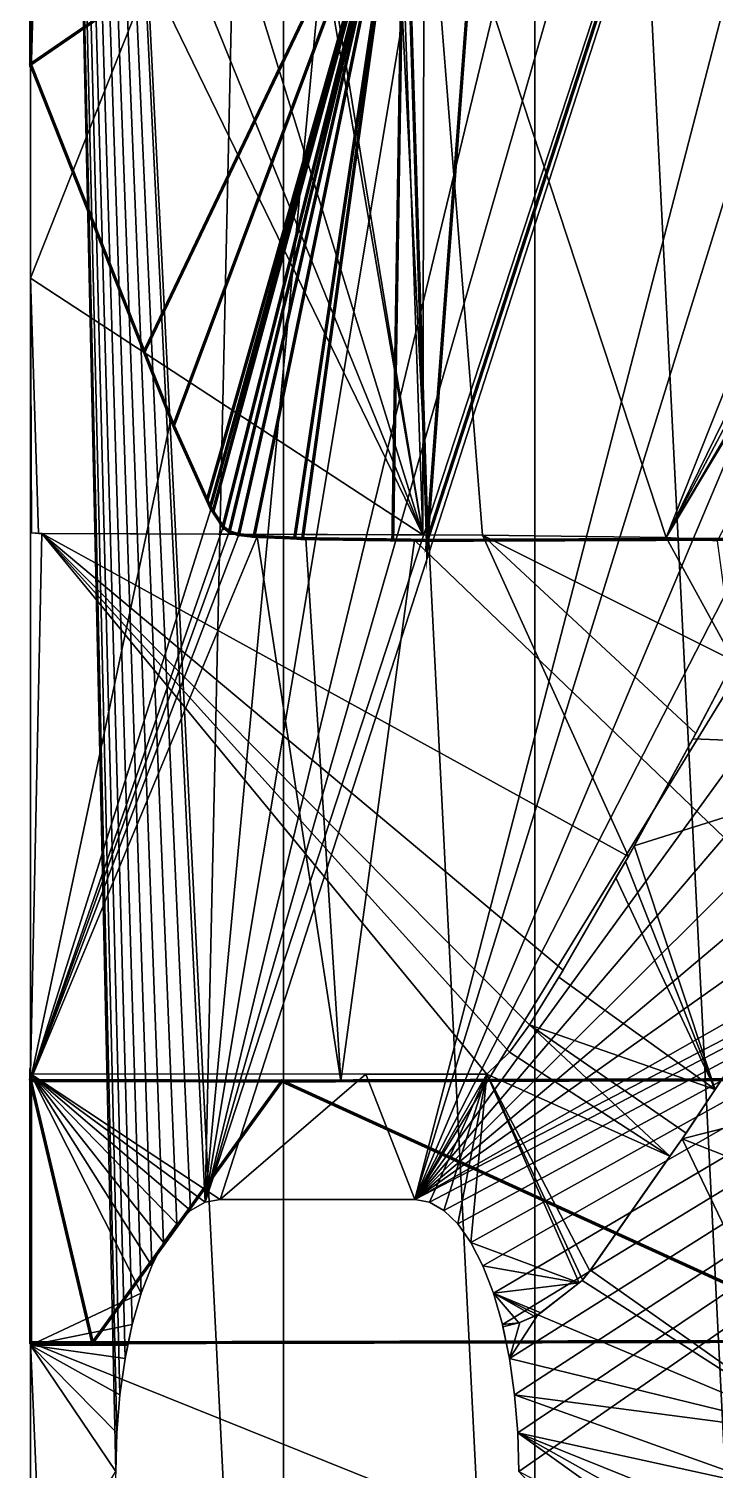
# Model space of a CAD drawing. Extents: x 4.6 to 28.8, y 0.1 to 46.7.
# Drawn here: x 4.85 to 10.77, y 12.26 to 24.68 of the extents above; entities that cross this region are included whole.
import ezdxf

# ---------------------------------------------------------------- set-up
doc = ezdxf.new("R2010")
doc.units = 0
doc.layers.get('0').update_dxf_attribs({"linetype": 'CONTINUOUS'})

msp = doc.modelspace()

# ---------------------------------------------------------------- linework, layer by layer
at = {"color": 252, "const_width": 0.0283}
for points in [[(7.143, 20.29), (6.793, 20.305), (8.088, 26.584), (7.143, 20.29)], [(8.285, 20.27), (7.988, 20.274), (8.088, 26.584), (8.285, 20.27)], [(5.847, 21.895), (8.088, 26.584), (6.1, 21.259), (5.847, 21.895)], [(6.1, 21.259), (8.088, 26.584), (6.389, 20.617), (6.1, 21.259)], [(7.988, 20.274), (7.211, 20.285), (8.088, 26.584), (7.988, 20.274)], [(4.929, 26.573), (8.088, 26.584), (4.868, 24.373), (4.929, 26.573)], [(4.868, 24.373), (8.088, 26.584), (5.847, 21.895), (4.868, 24.373)], [(4.868, 26.569), (4.929, 26.573), (4.868, 24.373), (4.868, 26.569)], [(6.389, 20.617), (8.088, 26.584), (6.416, 20.557), (6.389, 20.617)], [(6.416, 20.557), (8.088, 26.584), (6.44, 20.519), (6.416, 20.557)], [(6.44, 20.519), (8.088, 26.584), (6.526, 20.387), (6.44, 20.519)], [(6.526, 20.387), (8.088, 26.584), (6.58, 20.344), (6.526, 20.387)], [(6.661, 20.32), (6.58, 20.344), (8.088, 26.584), (6.661, 20.32)], [(6.793, 20.305), (6.661, 20.32), (8.088, 26.584), (6.793, 20.305)], [(7.211, 20.285), (7.143, 20.29), (8.088, 26.584), (7.211, 20.285)], [(8.088, 26.584), (8.76, 26.587), (8.285, 20.27), (8.088, 26.584)], [(8.76, 26.587), (10.343, 26.608), (8.285, 20.27), (8.76, 26.587)], [(12.667, 20.286), (8.285, 20.27), (10.343, 26.608), (12.667, 20.286)], [(4.868, 15.614), (7.034, 15.61), (5.402, 13.354), (4.868, 15.614)], [(4.868, 15.614), (5.402, 13.354), (4.868, 13.356), (4.868, 15.614)], [(5.402, 13.354), (7.034, 15.61), (11.952, 13.367), (5.402, 13.354)], [(7.034, 15.61), (11.587, 15.623), (11.952, 13.367), (7.034, 15.61)]]:
    msp.add_lwpolyline(points, dxfattribs=at)
at = {"color": 252}
for points in [[(4.868, 45.235, 83.671), (4.868, 1.707, 83.671), (4.868, 22.53, 85.045), (4.868, 45.235, 83.671)], [(4.868, 45.235, 83.671), (4.868, 22.53, 85.045), (4.868, 31.289, 85.045), (4.868, 45.235, 83.671)], [(4.868, 26.569, 0.784), (4.868, 24.373, 0.784), (4.868, 45.235, 1.943), (4.868, 26.569, 0.784)], [(4.868, 1.707, 1.943), (4.868, 45.235, 1.943), (4.868, 24.373, 0.784), (4.868, 1.707, 1.943)], [(4.868, 1.707, 1.943), (7.047, 1.811, 1.943), (4.868, 45.235, 1.943), (4.868, 1.707, 1.943)], [(4.868, 45.235, 1.943), (7.047, 1.811, 1.943), (7.047, 45.131, 1.943), (4.868, 45.235, 1.943)], [(5.912, 14.018, 83.671), (4.868, 45.235, 83.671), (6.014, 14.218, 83.671), (5.912, 14.018, 83.671)], [(6.127, 14.379, 83.671), (6.014, 14.218, 83.671), (4.868, 45.235, 83.671), (6.127, 14.379, 83.671)], [(6.247, 14.495, 83.671), (4.868, 45.235, 83.671), (6.372, 14.567, 83.671), (6.247, 14.495, 83.671)], [(4.868, 45.235, 83.671), (5.912, 14.018, 83.671), (5.821, 13.781, 83.671), (4.868, 45.235, 83.671)], [(5.683, 13.218, 83.671), (4.868, 45.235, 83.671), (5.744, 13.512, 83.671), (5.683, 13.218, 83.671)], [(5.821, 13.781, 83.671), (5.744, 13.512, 83.671), (4.868, 45.235, 83.671), (5.821, 13.781, 83.671)], [(4.868, 45.235, 83.671), (5.683, 13.218, 83.671), (5.638, 12.905, 83.671), (4.868, 45.235, 83.671)], [(4.868, 45.235, 83.671), (5.638, 12.905, 83.671), (5.611, 12.578, 83.671), (4.868, 45.235, 83.671)], [(4.868, 45.235, 83.671), (5.611, 12.578, 83.671), (5.602, 12.244, 83.671), (4.868, 45.235, 83.671)], [(4.868, 45.235, 83.671), (5.602, 12.244, 83.671), (4.868, 1.707, 83.671), (4.868, 45.235, 83.671)], [(4.868, 45.235, 83.671), (7.047, 45.131, 83.671), (6.372, 14.567, 83.671), (4.868, 45.235, 83.671)], [(6.247, 14.495, 83.671), (6.127, 14.379, 83.671), (4.868, 45.235, 83.671), (6.247, 14.495, 83.671)], [(7.047, 45.131, 83.671), (9.211, 44.817, 83.671), (6.372, 14.567, 83.671), (7.047, 45.131, 83.671)], [(9.211, 2.125, 1.943), (7.047, 45.131, 1.943), (7.047, 1.811, 1.943), (9.211, 2.125, 1.943)], [(7.047, 45.131, 1.943), (9.211, 2.125, 1.943), (9.211, 44.817, 1.943), (7.047, 45.131, 1.943)], [(9.211, 44.817, 83.671), (11.333, 44.298, 83.671), (6.372, 14.567, 83.671), (9.211, 44.817, 83.671)], [(9.211, 44.817, 1.943), (11.333, 2.644, 1.943), (11.333, 44.298, 1.943), (9.211, 44.817, 1.943)], [(11.333, 2.644, 1.943), (9.211, 44.817, 1.943), (9.211, 2.125, 1.943), (11.333, 2.644, 1.943)], [(11.333, 44.298, 83.671), (13.393, 43.579, 83.671), (6.372, 14.567, 83.671), (11.333, 44.298, 83.671)], [(14.258, 41.952, 83.671), (6.372, 14.567, 83.671), (13.393, 43.579, 83.671), (14.258, 41.952, 83.671)], [(14.978, 40.861, 83.671), (6.372, 14.567, 83.671), (14.258, 41.952, 83.671), (14.978, 40.861, 83.671)], [(6.372, 14.567, 83.671), (14.978, 40.861, 83.671), (6.5, 14.59, 83.671), (6.372, 14.567, 83.671)], [(6.5, 14.59, 83.671), (14.978, 40.861, 83.671), (8.177, 14.59, 83.671), (6.5, 14.59, 83.671)], [(16.283, 40.782, 83.671), (8.177, 14.59, 83.671), (14.978, 40.861, 83.671), (16.283, 40.782, 83.671)], [(19.004, 40.295, 83.671), (8.177, 14.59, 83.671), (16.283, 40.782, 83.671), (19.004, 40.295, 83.671)], [(20.624, 38.861, 83.671), (8.177, 14.59, 83.671), (19.004, 40.295, 83.671), (20.624, 38.861, 83.671)], [(22.093, 37.278, 83.671), (8.177, 14.59, 83.671), (20.624, 38.861, 83.671), (22.093, 37.278, 83.671)], [(23.397, 35.563, 83.671), (8.177, 14.59, 83.671), (22.093, 37.278, 83.671), (23.397, 35.563, 83.671)], [(24.521, 33.731, 83.671), (8.177, 14.59, 83.671), (23.397, 35.563, 83.671), (24.521, 33.731, 83.671)], [(25.456, 31.8, 83.671), (8.177, 14.59, 83.671), (24.521, 33.731, 83.671), (25.456, 31.8, 83.671)], [(26.193, 29.789, 83.671), (8.177, 14.59, 83.671), (25.456, 31.8, 83.671), (26.193, 29.789, 83.671)], [(4.868, 22.53, 85.045), (6.076, 25.587, 85.045), (4.868, 31.289, 85.045), (4.868, 22.53, 85.045)], [(26.725, 27.717, 83.671), (8.177, 14.59, 83.671), (26.193, 29.789, 83.671), (26.725, 27.717, 83.671)], [(25.648, 24.516, 83.671), (8.177, 14.59, 83.671), (26.725, 27.717, 83.671), (25.648, 24.516, 83.671)], [(7.166, 26.615, 85.616), (6.397, 26.303, 85.616), (8.247, 20.318, 85.616), (7.166, 26.615, 85.616)], [(7.218, 26.619, 85.616), (7.166, 26.615, 85.616), (8.247, 20.318, 85.616), (7.218, 26.619, 85.616)], [(8.032, 26.63, 85.616), (7.218, 26.619, 85.616), (8.247, 20.318, 85.616), (8.032, 26.63, 85.616)], [(8.258, 26.633, 85.616), (8.032, 26.63, 85.616), (8.247, 20.318, 85.616), (8.258, 26.633, 85.616)], [(8.76, 20.316, 85.616), (8.258, 26.633, 85.616), (8.247, 20.318, 85.616), (8.76, 20.316, 85.616)], [(12.849, 26.616, 85.616), (8.258, 26.633, 85.616), (10.343, 20.295, 85.616), (12.849, 26.616, 85.616)], [(8.76, 20.316, 85.616), (10.343, 20.295, 85.616), (8.258, 26.633, 85.616), (8.76, 20.316, 85.616)], [(13.437, 26.613, 85.616), (12.849, 26.616, 85.616), (10.343, 20.295, 85.616), (13.437, 26.613, 85.616)], [(13.598, 26.445, 85.616), (13.437, 26.613, 85.616), (10.343, 20.295, 85.616), (13.598, 26.445, 85.616)], [(4.868, 24.373, 0), (4.868, 26.569, 0.141), (4.868, 26.569, 0), (4.868, 24.373, 0)], [(4.868, 26.569, 0.784), (4.868, 26.569, 0.141), (4.868, 24.373, 0.784), (4.868, 26.569, 0.784)], [(4.868, 24.373, 0), (4.868, 24.373, 0.784), (4.868, 26.569, 0.141), (4.868, 24.373, 0)], [(13.787, 26.174, 85.616), (13.598, 26.445, 85.616), (10.343, 20.295, 85.616), (13.787, 26.174, 85.616)], [(6.094, 25.631, 85.616), (8.247, 20.318, 85.616), (6.397, 26.303, 85.616), (6.094, 25.631, 85.616)], [(13.828, 26.114, 85.616), (13.787, 26.174, 85.616), (10.343, 20.295, 85.616), (13.828, 26.114, 85.616)], [(10.343, 20.295, 85.616), (10.787, 20.267, 85.616), (13.828, 26.114, 85.616), (10.343, 20.295, 85.616)], [(5.901, 25.145, 85.616), (8.247, 20.318, 85.616), (6.094, 25.631, 85.616), (5.901, 25.145, 85.616)], [(6.076, 25.587, 85.045), (4.868, 22.53, 85.045), (5.901, 25.145, 85.616), (6.076, 25.587, 85.045)], [(4.868, 22.53, 85.616), (5.901, 25.145, 85.616), (4.868, 22.53, 85.045), (4.868, 22.53, 85.616)], [(4.868, 22.53, 85.616), (8.247, 20.318, 85.616), (5.901, 25.145, 85.616), (4.868, 22.53, 85.616)], [(25.063, 23.346, 83.671), (8.177, 14.59, 83.671), (25.648, 24.516, 83.671), (25.063, 23.346, 83.671)], [(4.868, 15.614, 0.784), (4.868, 1.707, 1.943), (4.868, 24.373, 0.784), (4.868, 15.614, 0.784)], [(4.868, 24.373, 0.784), (5.847, 21.895, 0), (6.076, 21.316, 0.784), (4.868, 24.373, 0.784)], [(4.868, 24.373, 0), (5.847, 21.895, 0), (4.868, 24.373, 0.784), (4.868, 24.373, 0)], [(4.868, 24.373, 0.784), (6.076, 21.316, 0.784), (4.868, 15.614, 0.784), (4.868, 24.373, 0.784)], [(25.063, 23.346, 83.671), (8.304, 14.567, 83.671), (8.177, 14.59, 83.671), (25.063, 23.346, 83.671)], [(8.429, 14.495, 83.671), (8.304, 14.567, 83.671), (25.063, 23.346, 83.671), (8.429, 14.495, 83.671)], [(8.429, 14.495, 83.671), (25.063, 23.346, 83.671), (8.549, 14.379, 83.671), (8.429, 14.495, 83.671)], [(8.662, 14.218, 83.671), (8.549, 14.379, 83.671), (25.063, 23.346, 83.671), (8.662, 14.218, 83.671)], [(8.662, 14.218, 83.671), (25.063, 23.346, 83.671), (8.765, 14.018, 83.671), (8.662, 14.218, 83.671)], [(8.855, 13.781, 83.671), (8.765, 14.018, 83.671), (25.063, 23.346, 83.671), (8.855, 13.781, 83.671)], [(8.932, 13.512, 83.671), (8.855, 13.781, 83.671), (25.063, 23.346, 83.671), (8.932, 13.512, 83.671)], [(8.932, 13.512, 83.671), (25.063, 23.346, 83.671), (8.993, 13.218, 83.671), (8.932, 13.512, 83.671)], [(9.038, 12.905, 83.671), (8.993, 13.218, 83.671), (25.063, 23.346, 83.671), (9.038, 12.905, 83.671)], [(25.063, 23.346, 83.671), (9.065, 12.578, 83.671), (9.038, 12.905, 83.671), (25.063, 23.346, 83.671)], [(25.063, 23.346, 83.671), (9.075, 12.244, 83.671), (9.065, 12.578, 83.671), (25.063, 23.346, 83.671)], [(25.063, 23.346, 83.671), (14.922, 5.916, 83.671), (9.075, 12.244, 83.671), (25.063, 23.346, 83.671)], [(4.868, 22.53, 85.616), (4.868, 22.53, 85.045), (4.868, 20.335, 85.045), (4.868, 22.53, 85.616)], [(4.868, 22.53, 85.616), (4.868, 20.335, 85.045), (4.868, 20.335, 85.616), (4.868, 22.53, 85.616)], [(4.868, 20.335, 85.616), (4.875, 20.334, 85.616), (4.868, 22.53, 85.616), (4.868, 20.335, 85.616)], [(4.875, 20.334, 85.616), (4.937, 20.33, 85.616), (4.868, 22.53, 85.616), (4.875, 20.334, 85.616)], [(4.868, 20.335, 85.045), (4.868, 22.53, 85.045), (4.868, 1.707, 83.671), (4.868, 20.335, 85.045)], [(4.937, 20.33, 85.616), (8.247, 20.318, 85.616), (4.868, 22.53, 85.616), (4.937, 20.33, 85.616)], [(6.1, 21.259, 0), (6.076, 21.316, 0.784), (5.847, 21.895, 0), (6.1, 21.259, 0)], [(6.423, 20.545, 0.784), (4.868, 15.614, 0.784), (6.076, 21.316, 0.784), (6.423, 20.545, 0.784)], [(6.076, 21.316, 0.784), (6.1, 21.259, 0), (6.389, 20.617, 0), (6.076, 21.316, 0.784)], [(6.076, 21.316, 0.784), (6.389, 20.617, 0), (6.423, 20.545, 0.784), (6.076, 21.316, 0.784)], [(6.423, 20.545, 0.784), (6.526, 20.387, 0.784), (4.868, 15.614, 0.784), (6.423, 20.545, 0.784)], [(6.416, 20.557, 0), (6.423, 20.545, 0.784), (6.389, 20.617, 0), (6.416, 20.557, 0)], [(6.44, 20.519, 0), (6.423, 20.545, 0.784), (6.416, 20.557, 0), (6.44, 20.519, 0)], [(6.423, 20.545, 0.784), (6.44, 20.519, 0), (6.526, 20.387, 0.784), (6.423, 20.545, 0.784)], [(6.526, 20.387, 0), (6.526, 20.387, 0.784), (6.44, 20.519, 0), (6.526, 20.387, 0)], [(6.526, 20.387, 0.784), (6.58, 20.344, 0.784), (4.868, 15.614, 0.784), (6.526, 20.387, 0.784)], [(6.526, 20.387, 0.784), (6.526, 20.387, 0), (6.58, 20.344, 0), (6.526, 20.387, 0.784)], [(6.526, 20.387, 0.784), (6.58, 20.344, 0), (6.58, 20.344, 0.784), (6.526, 20.387, 0.784)], [(6.58, 20.344, 0.784), (6.661, 20.32, 0.784), (4.868, 15.614, 0.784), (6.58, 20.344, 0.784)], [(4.868, 20.335, 85.045), (4.965, 20.33, 85.045), (4.875, 20.334, 85.616), (4.868, 20.335, 85.045)], [(4.868, 20.335, 85.045), (4.875, 20.334, 85.616), (4.868, 20.335, 85.616), (4.868, 20.335, 85.045)], [(4.868, 20.335, 85.045), (4.868, 15.671, 85.045), (4.965, 20.33, 85.045), (4.868, 20.335, 85.045)], [(4.868, 15.671, 85.045), (4.868, 20.335, 85.045), (4.868, 1.707, 83.671), (4.868, 15.671, 85.045)], [(8.798, 15.67, 85.045), (4.965, 20.33, 85.045), (4.868, 15.671, 85.045), (8.798, 15.67, 85.045)], [(6.661, 20.32, 0.784), (6.819, 20.302, 0.784), (4.868, 15.614, 0.784), (6.661, 20.32, 0.784)], [(7.541, 15.609, 0.784), (4.868, 15.614, 0.784), (6.819, 20.302, 0.784), (7.541, 15.609, 0.784)], [(4.875, 20.334, 85.616), (4.965, 20.33, 85.045), (4.937, 20.33, 85.616), (4.875, 20.334, 85.616)], [(4.937, 20.33, 85.616), (4.965, 20.33, 85.045), (8.247, 20.318, 85.616), (4.937, 20.33, 85.616)], [(8.76, 20.316, 85.045), (8.247, 20.318, 85.616), (4.965, 20.33, 85.045), (8.76, 20.316, 85.045)], [(9.167, 16.095, 85.045), (4.965, 20.33, 85.045), (8.993, 15.858, 85.045), (9.167, 16.095, 85.045)], [(8.993, 15.858, 85.045), (4.965, 20.33, 85.045), (8.798, 15.67, 85.045), (8.993, 15.858, 85.045)], [(9.167, 16.095, 85.045), (9.457, 16.566, 85.045), (4.965, 20.33, 85.045), (9.167, 16.095, 85.045)], [(9.457, 16.566, 85.045), (10.018, 17.546, 85.045), (4.965, 20.33, 85.045), (9.457, 16.566, 85.045)], [(8.76, 20.316, 85.045), (4.965, 20.33, 85.045), (10.018, 17.546, 85.045), (8.76, 20.316, 85.045)], [(6.58, 20.344, 0.784), (6.58, 20.344, 0), (6.661, 20.32, 0), (6.58, 20.344, 0.784)], [(6.58, 20.344, 0.784), (6.661, 20.32, 0), (6.661, 20.32, 0.784), (6.58, 20.344, 0.784)], [(6.661, 20.32, 0.784), (6.661, 20.32, 0), (6.793, 20.305, 0), (6.661, 20.32, 0.784)], [(6.661, 20.32, 0.784), (6.793, 20.305, 0), (6.819, 20.302, 0.784), (6.661, 20.32, 0.784)], [(6.819, 20.302, 0.784), (6.793, 20.305, 0), (7.143, 20.29, 0), (6.819, 20.302, 0.784)], [(6.819, 20.302, 0.784), (7.143, 20.29, 0), (7.24, 20.284, 0.784), (6.819, 20.302, 0.784)], [(7.24, 20.284, 0.784), (7.541, 15.609, 0.784), (6.819, 20.302, 0.784), (7.24, 20.284, 0.784)], [(7.24, 20.284, 0.784), (7.143, 20.29, 0), (7.211, 20.285, 0), (7.24, 20.284, 0.784)], [(7.24, 20.284, 0.784), (7.211, 20.285, 0), (7.988, 20.274, 0), (7.24, 20.284, 0.784)], [(7.24, 20.284, 0.784), (7.988, 20.274, 0), (8.174, 20.271, 0.784), (7.24, 20.284, 0.784)], [(8.174, 20.271, 0.784), (7.541, 15.609, 0.784), (7.24, 20.284, 0.784), (8.174, 20.271, 0.784)], [(7.541, 15.609, 0.784), (8.174, 20.271, 0.784), (13.01, 15.625, 0.784), (7.541, 15.609, 0.784)], [(8.285, 20.27, 0), (8.174, 20.271, 0.784), (7.988, 20.274, 0), (8.285, 20.27, 0)], [(13.438, 20.29, 0.784), (13.01, 15.625, 0.784), (8.174, 20.271, 0.784), (13.438, 20.29, 0.784)], [(8.174, 20.271, 0.784), (12.667, 20.286, 0), (13.438, 20.29, 0.784), (8.174, 20.271, 0.784)], [(8.174, 20.271, 0.784), (8.285, 20.27, 0), (12.667, 20.286, 0), (8.174, 20.271, 0.784)], [(8.247, 20.318, 85.616), (8.76, 20.316, 85.045), (8.76, 20.316, 85.616), (8.247, 20.318, 85.616)], [(10.343, 20.295, 85.045), (8.76, 20.316, 85.045), (10.926, 19.231, 85.045), (10.343, 20.295, 85.045)], [(10.598, 18.604, 85.045), (10.926, 19.231, 85.045), (8.76, 20.316, 85.045), (10.598, 18.604, 85.045)], [(10.018, 17.546, 85.045), (10.598, 18.604, 85.045), (8.76, 20.316, 85.045), (10.018, 17.546, 85.045)], [(8.76, 20.316, 85.616), (8.76, 20.316, 85.045), (10.343, 20.295, 85.045), (8.76, 20.316, 85.616)], [(8.76, 20.316, 85.616), (10.343, 20.295, 85.045), (10.343, 20.295, 85.616), (8.76, 20.316, 85.616)], [(10.787, 20.267, 85.045), (10.343, 20.295, 85.045), (10.926, 19.231, 85.045), (10.787, 20.267, 85.045)], [(10.343, 20.295, 85.616), (10.343, 20.295, 85.045), (10.787, 20.267, 85.045), (10.343, 20.295, 85.616)], [(10.343, 20.295, 85.616), (10.787, 20.267, 85.045), (10.787, 20.267, 85.616), (10.343, 20.295, 85.616)], [(10.86, 19.106, 85.616), (10.926, 19.231, 85.045), (10.598, 18.604, 85.045), (10.86, 19.106, 85.616)], [(10.86, 19.106, 85.616), (10.598, 18.604, 85.045), (10.573, 18.559, 85.616), (10.86, 19.106, 85.616)], [(10.573, 18.559, 85.616), (12.722, 18.473, 85.616), (10.86, 19.106, 85.616), (10.573, 18.559, 85.616)], [(10.018, 17.546, 85.045), (10.068, 17.637, 85.616), (10.598, 18.604, 85.045), (10.018, 17.546, 85.045)], [(10.573, 18.559, 85.616), (10.598, 18.604, 85.045), (10.068, 17.637, 85.616), (10.573, 18.559, 85.616)], [(10.573, 18.559, 85.616), (10.068, 17.637, 85.616), (12.722, 18.473, 85.616), (10.573, 18.559, 85.616)], [(12.722, 18.473, 85.616), (10.068, 17.637, 85.616), (10.765, 15.537, 85.616), (12.722, 18.473, 85.616)], [(12.725, 18.478, 85.045), (10.765, 15.537, 85.616), (10.482, 15.112, 85.045), (12.725, 18.478, 85.045)], [(12.725, 18.478, 85.045), (10.482, 15.112, 85.045), (14.016, 16.007, 85.045), (12.725, 18.478, 85.045)], [(10.765, 15.537, 85.616), (12.725, 18.478, 85.045), (12.722, 18.473, 85.616), (10.765, 15.537, 85.616)], [(9.909, 17.361, 85.616), (10.018, 17.546, 85.045), (9.457, 16.566, 85.045), (9.909, 17.361, 85.616)], [(9.993, 17.501, 85.616), (10.018, 17.546, 85.045), (9.909, 17.361, 85.616), (9.993, 17.501, 85.616)], [(10.068, 17.637, 85.616), (10.018, 17.546, 85.045), (9.993, 17.501, 85.616), (10.068, 17.637, 85.616)], [(9.993, 17.501, 85.616), (10.765, 15.537, 85.616), (10.068, 17.637, 85.616), (9.993, 17.501, 85.616)], [(9.993, 17.501, 85.616), (9.909, 17.361, 85.616), (10.765, 15.537, 85.616), (9.993, 17.501, 85.616)], [(9.909, 17.361, 85.616), (9.457, 16.566, 85.045), (9.42, 16.506, 85.616), (9.909, 17.361, 85.616)], [(9.909, 17.361, 85.616), (9.42, 16.506, 85.616), (10.765, 15.537, 85.616), (9.909, 17.361, 85.616)], [(9.167, 16.095, 85.045), (9.42, 16.506, 85.616), (9.457, 16.566, 85.045), (9.167, 16.095, 85.045)], [(9.167, 16.095, 85.045), (9.167, 16.095, 85.616), (9.42, 16.506, 85.616), (9.167, 16.095, 85.045)], [(9.42, 16.506, 85.616), (9.167, 16.095, 85.616), (10.765, 15.537, 85.616), (9.42, 16.506, 85.616)], [(8.993, 15.858, 85.045), (8.993, 15.858, 85.616), (9.167, 16.095, 85.045), (8.993, 15.858, 85.045)], [(9.167, 16.095, 85.616), (9.167, 16.095, 85.045), (8.993, 15.858, 85.616), (9.167, 16.095, 85.616)], [(9.167, 16.095, 85.616), (8.993, 15.858, 85.616), (10.376, 14.962, 85.616), (9.167, 16.095, 85.616)], [(10.515, 15.161, 85.616), (10.765, 15.537, 85.616), (9.167, 16.095, 85.616), (10.515, 15.161, 85.616)], [(10.376, 14.962, 85.616), (10.515, 15.161, 85.616), (9.167, 16.095, 85.616), (10.376, 14.962, 85.616)], [(12.818, 14.195, 85.045), (14.016, 16.007, 85.045), (10.482, 15.112, 85.045), (12.818, 14.195, 85.045)], [(8.798, 15.67, 85.045), (8.798, 15.67, 85.616), (8.993, 15.858, 85.045), (8.798, 15.67, 85.045)], [(8.993, 15.858, 85.616), (8.993, 15.858, 85.045), (8.798, 15.67, 85.616), (8.993, 15.858, 85.616)], [(8.798, 15.67, 85.616), (10.376, 14.962, 85.616), (8.993, 15.858, 85.616), (8.798, 15.67, 85.616)], [(4.868, 15.671, 85.045), (7.757, 15.67, 85.616), (8.798, 15.67, 85.045), (4.868, 15.671, 85.045)], [(4.868, 15.671, 85.616), (4.868, 15.671, 85.045), (4.868, 13.334, 85.045), (4.868, 15.671, 85.616)], [(4.868, 15.671, 85.616), (4.868, 13.334, 85.045), (4.868, 13.333, 85.616), (4.868, 15.671, 85.616)], [(4.868, 13.334, 85.045), (4.868, 15.671, 85.045), (4.868, 1.707, 83.671), (4.868, 13.334, 85.045)], [(7.757, 15.67, 85.616), (4.868, 15.671, 85.045), (4.868, 15.671, 85.616), (7.757, 15.67, 85.616)], [(6.247, 14.495, 85.616), (4.868, 15.671, 85.616), (6.127, 14.379, 85.616), (6.247, 14.495, 85.616)], [(6.014, 14.218, 85.616), (4.868, 15.671, 85.616), (5.912, 14.018, 85.616), (6.014, 14.218, 85.616)], [(6.372, 14.567, 85.616), (4.868, 15.671, 85.616), (6.247, 14.495, 85.616), (6.372, 14.567, 85.616)], [(6.5, 14.59, 85.616), (4.868, 15.671, 85.616), (6.372, 14.567, 85.616), (6.5, 14.59, 85.616)], [(5.821, 13.781, 85.616), (5.912, 14.018, 85.616), (4.868, 15.671, 85.616), (5.821, 13.781, 85.616)], [(6.127, 14.379, 85.616), (4.868, 15.671, 85.616), (6.014, 14.218, 85.616), (6.127, 14.379, 85.616)], [(4.868, 13.333, 85.616), (5.821, 13.781, 85.616), (4.868, 15.671, 85.616), (4.868, 13.333, 85.616)], [(7.757, 15.67, 85.616), (4.868, 15.671, 85.616), (6.5, 14.59, 85.616), (7.757, 15.67, 85.616)], [(8.177, 14.59, 85.616), (7.757, 15.67, 85.616), (6.5, 14.59, 85.616), (8.177, 14.59, 85.616)], [(8.798, 15.67, 85.616), (8.798, 15.67, 85.045), (7.757, 15.67, 85.616), (8.798, 15.67, 85.616)], [(7.757, 15.67, 85.616), (8.177, 14.59, 85.616), (8.798, 15.67, 85.616), (7.757, 15.67, 85.616)], [(8.177, 14.59, 85.616), (8.304, 14.567, 85.616), (8.798, 15.67, 85.616), (8.177, 14.59, 85.616)], [(8.304, 14.567, 85.616), (8.429, 14.495, 85.616), (8.798, 15.67, 85.616), (8.304, 14.567, 85.616)], [(8.429, 14.495, 85.616), (8.549, 14.379, 85.616), (8.798, 15.67, 85.616), (8.429, 14.495, 85.616)], [(8.549, 14.379, 85.616), (8.662, 14.218, 85.616), (8.798, 15.67, 85.616), (8.549, 14.379, 85.616)], [(9.595, 13.87, 85.616), (8.798, 15.67, 85.616), (8.662, 14.218, 85.616), (9.595, 13.87, 85.616)], [(9.686, 13.974, 85.616), (8.798, 15.67, 85.616), (9.623, 13.897, 85.616), (9.686, 13.974, 85.616)], [(9.595, 13.87, 85.616), (9.623, 13.897, 85.616), (8.798, 15.67, 85.616), (9.595, 13.87, 85.616)], [(10.376, 14.962, 85.616), (8.798, 15.67, 85.616), (9.686, 13.974, 85.616), (10.376, 14.962, 85.616)], [(4.868, 13.356, 0), (4.868, 13.354, 0.696), (4.868, 15.614, 0), (4.868, 13.356, 0)], [(4.868, 15.614, 0.784), (4.868, 15.614, 0), (4.868, 13.354, 0.696), (4.868, 15.614, 0.784)], [(4.868, 15.614, 0.784), (4.868, 13.354, 0.696), (4.868, 13.355, 0.784), (4.868, 15.614, 0.784)], [(4.868, 15.614, 0.784), (4.868, 13.355, 0.784), (4.868, 1.707, 1.943), (4.868, 15.614, 0.784)], [(4.868, 15.614, 0), (4.868, 15.614, 0.784), (7.034, 15.61, 0), (4.868, 15.614, 0)], [(7.541, 15.609, 0.784), (7.034, 15.61, 0), (4.868, 15.614, 0.784), (7.541, 15.609, 0.784)], [(7.034, 15.61, 0), (7.541, 15.609, 0.784), (11.587, 15.623, 0), (7.034, 15.61, 0)], [(13.01, 15.625, 0.784), (11.587, 15.623, 0), (7.541, 15.609, 0.784), (13.01, 15.625, 0.784)], [(10.515, 15.161, 85.616), (10.482, 15.112, 85.045), (10.765, 15.537, 85.616), (10.515, 15.161, 85.616)], [(10.376, 14.962, 85.616), (10.482, 15.112, 85.045), (10.515, 15.161, 85.616), (10.376, 14.962, 85.616)], [(10.482, 15.112, 85.045), (10.376, 14.962, 85.616), (9.691, 13.979, 85.045), (10.482, 15.112, 85.045)], [(9.691, 13.979, 85.045), (11.708, 12.555, 85.045), (10.482, 15.112, 85.045), (9.691, 13.979, 85.045)], [(12.818, 14.195, 85.045), (10.482, 15.112, 85.045), (11.708, 12.555, 85.045), (12.818, 14.195, 85.045)], [(9.686, 13.974, 85.616), (9.691, 13.979, 85.045), (10.376, 14.962, 85.616), (9.686, 13.974, 85.616)], [(6.372, 14.567, 83.671), (6.372, 14.567, 85.616), (6.247, 14.495, 85.616), (6.372, 14.567, 83.671)], [(6.372, 14.567, 83.671), (6.247, 14.495, 85.616), (6.247, 14.495, 83.671), (6.372, 14.567, 83.671)], [(6.5, 14.59, 83.671), (6.5, 14.59, 85.616), (6.372, 14.567, 85.616), (6.5, 14.59, 83.671)], [(6.372, 14.567, 85.616), (6.372, 14.567, 83.671), (6.5, 14.59, 83.671), (6.372, 14.567, 85.616)], [(8.177, 14.59, 85.616), (6.5, 14.59, 85.616), (6.5, 14.59, 83.671), (8.177, 14.59, 85.616)], [(8.177, 14.59, 83.671), (8.177, 14.59, 85.616), (6.5, 14.59, 83.671), (8.177, 14.59, 83.671)], [(8.177, 14.59, 85.616), (8.177, 14.59, 83.671), (8.304, 14.567, 85.616), (8.177, 14.59, 85.616)], [(8.304, 14.567, 83.671), (8.304, 14.567, 85.616), (8.177, 14.59, 83.671), (8.304, 14.567, 83.671)], [(8.304, 14.567, 85.616), (8.429, 14.495, 83.671), (8.429, 14.495, 85.616), (8.304, 14.567, 85.616)], [(8.429, 14.495, 83.671), (8.304, 14.567, 85.616), (8.304, 14.567, 83.671), (8.429, 14.495, 83.671)], [(6.127, 14.379, 85.616), (6.127, 14.379, 83.671), (6.247, 14.495, 85.616), (6.127, 14.379, 85.616)], [(6.247, 14.495, 83.671), (6.247, 14.495, 85.616), (6.127, 14.379, 83.671), (6.247, 14.495, 83.671)], [(8.549, 14.379, 83.671), (8.549, 14.379, 85.616), (8.429, 14.495, 85.616), (8.549, 14.379, 83.671)], [(8.549, 14.379, 83.671), (8.429, 14.495, 85.616), (8.429, 14.495, 83.671), (8.549, 14.379, 83.671)], [(6.127, 14.379, 85.616), (6.014, 14.218, 85.616), (6.014, 14.218, 83.671), (6.127, 14.379, 85.616)], [(6.127, 14.379, 83.671), (6.127, 14.379, 85.616), (6.014, 14.218, 83.671), (6.127, 14.379, 83.671)], [(8.662, 14.218, 83.671), (8.662, 14.218, 85.616), (8.549, 14.379, 85.616), (8.662, 14.218, 83.671)], [(8.549, 14.379, 85.616), (8.549, 14.379, 83.671), (8.662, 14.218, 83.671), (8.549, 14.379, 85.616)], [(6.014, 14.218, 83.671), (6.014, 14.218, 85.616), (5.912, 14.018, 85.616), (6.014, 14.218, 83.671)], [(5.912, 14.018, 85.616), (5.912, 14.018, 83.671), (6.014, 14.218, 83.671), (5.912, 14.018, 85.616)], [(8.765, 14.018, 85.616), (8.662, 14.218, 85.616), (8.662, 14.218, 83.671), (8.765, 14.018, 85.616)], [(8.765, 14.018, 83.671), (8.765, 14.018, 85.616), (8.662, 14.218, 83.671), (8.765, 14.018, 83.671)], [(8.765, 14.018, 85.616), (9.595, 13.87, 85.616), (8.662, 14.218, 85.616), (8.765, 14.018, 85.616)], [(5.912, 14.018, 83.671), (5.912, 14.018, 85.616), (5.821, 13.781, 85.616), (5.912, 14.018, 83.671)], [(5.912, 14.018, 83.671), (5.821, 13.781, 85.616), (5.821, 13.781, 83.671), (5.912, 14.018, 83.671)], [(8.765, 14.018, 85.616), (8.765, 14.018, 83.671), (8.855, 13.781, 85.616), (8.765, 14.018, 85.616)], [(8.855, 13.781, 83.671), (8.855, 13.781, 85.616), (8.765, 14.018, 83.671), (8.855, 13.781, 83.671)], [(8.765, 14.018, 85.616), (8.855, 13.781, 85.616), (9.595, 13.87, 85.616), (8.765, 14.018, 85.616)], [(9.691, 13.979, 85.045), (9.623, 13.897, 85.616), (9.619, 13.891, 85.045), (9.691, 13.979, 85.045)], [(9.619, 13.891, 85.045), (11.708, 12.555, 85.045), (9.691, 13.979, 85.045), (9.619, 13.891, 85.045)], [(9.691, 13.979, 85.045), (9.686, 13.974, 85.616), (9.623, 13.897, 85.616), (9.691, 13.979, 85.045)], [(9.595, 13.87, 85.616), (8.855, 13.781, 85.616), (9.263, 13.611, 85.616), (9.595, 13.87, 85.616)], [(9.619, 13.891, 85.045), (9.595, 13.87, 85.616), (9.237, 13.594, 85.045), (9.619, 13.891, 85.045)], [(9.237, 13.594, 85.045), (11.708, 12.555, 85.045), (9.619, 13.891, 85.045), (9.237, 13.594, 85.045)], [(9.263, 13.611, 85.616), (9.237, 13.594, 85.045), (9.595, 13.87, 85.616), (9.263, 13.611, 85.616)], [(9.595, 13.87, 85.616), (9.619, 13.891, 85.045), (9.623, 13.897, 85.616), (9.595, 13.87, 85.616)], [(4.868, 13.333, 85.616), (5.744, 13.512, 85.616), (5.821, 13.781, 85.616), (4.868, 13.333, 85.616)], [(5.821, 13.781, 85.616), (5.744, 13.512, 85.616), (5.744, 13.512, 83.671), (5.821, 13.781, 85.616)], [(5.821, 13.781, 83.671), (5.821, 13.781, 85.616), (5.744, 13.512, 83.671), (5.821, 13.781, 83.671)], [(8.855, 13.781, 85.616), (8.855, 13.781, 83.671), (8.932, 13.512, 85.616), (8.855, 13.781, 85.616)], [(8.932, 13.512, 83.671), (8.932, 13.512, 85.616), (8.855, 13.781, 83.671), (8.932, 13.512, 83.671)], [(9.206, 13.582, 85.616), (9.237, 13.594, 85.616), (8.855, 13.781, 85.616), (9.206, 13.582, 85.616)], [(8.932, 13.512, 85.616), (9.073, 13.526, 85.616), (8.855, 13.781, 85.616), (8.932, 13.512, 85.616)], [(9.073, 13.526, 85.616), (9.206, 13.582, 85.616), (8.855, 13.781, 85.616), (9.073, 13.526, 85.616)], [(9.237, 13.594, 85.616), (9.263, 13.611, 85.616), (8.855, 13.781, 85.616), (9.237, 13.594, 85.616)], [(11.708, 12.555, 85.045), (9.237, 13.594, 85.045), (8.993, 13.218, 85.045), (11.708, 12.555, 85.045)], [(9.084, 13.529, 85.045), (8.993, 13.218, 85.045), (9.237, 13.594, 85.045), (9.084, 13.529, 85.045)], [(9.073, 13.526, 85.616), (9.084, 13.529, 85.045), (9.206, 13.582, 85.616), (9.073, 13.526, 85.616)], [(9.237, 13.594, 85.045), (9.206, 13.582, 85.616), (9.084, 13.529, 85.045), (9.237, 13.594, 85.045)], [(9.206, 13.582, 85.616), (9.237, 13.594, 85.045), (9.237, 13.594, 85.616), (9.206, 13.582, 85.616)], [(9.237, 13.594, 85.616), (9.237, 13.594, 85.045), (9.263, 13.611, 85.616), (9.237, 13.594, 85.616)], [(4.868, 13.333, 85.616), (5.707, 13.334, 85.616), (5.744, 13.512, 85.616), (4.868, 13.333, 85.616)], [(5.744, 13.512, 83.671), (5.707, 13.335, 85.045), (5.683, 13.218, 83.671), (5.744, 13.512, 83.671)], [(5.707, 13.334, 85.616), (5.707, 13.335, 85.045), (5.744, 13.512, 85.616), (5.707, 13.334, 85.616)], [(5.744, 13.512, 83.671), (5.744, 13.512, 85.616), (5.707, 13.335, 85.045), (5.744, 13.512, 83.671)], [(8.937, 13.49, 85.616), (9.073, 13.526, 85.616), (8.932, 13.512, 85.616), (8.937, 13.49, 85.616)], [(8.937, 13.49, 85.616), (8.932, 13.512, 85.616), (8.937, 13.491, 85.045), (8.937, 13.49, 85.616)], [(8.932, 13.512, 85.616), (8.932, 13.512, 83.671), (8.937, 13.491, 85.045), (8.932, 13.512, 85.616)], [(8.993, 13.218, 83.671), (8.937, 13.491, 85.045), (8.932, 13.512, 83.671), (8.993, 13.218, 83.671)], [(9.084, 13.529, 85.045), (9.073, 13.526, 85.616), (8.937, 13.491, 85.045), (9.084, 13.529, 85.045)], [(8.937, 13.491, 85.045), (8.993, 13.218, 85.045), (9.084, 13.529, 85.045), (8.937, 13.491, 85.045)], [(8.937, 13.49, 85.616), (8.937, 13.491, 85.045), (9.073, 13.526, 85.616), (8.937, 13.49, 85.616)], [(8.993, 13.218, 83.671), (8.993, 13.218, 85.045), (8.937, 13.491, 85.045), (8.993, 13.218, 83.671)], [(4.868, 13.355, 0.784), (11.952, 13.367, 0), (12.669, 13.37, 0.784), (4.868, 13.355, 0.784)], [(4.868, 13.355, 0.784), (12.669, 13.37, 0.784), (10.668, 11.019, 0.784), (4.868, 13.355, 0.784)], [(5.402, 13.354, 0), (11.952, 13.367, 0), (4.868, 13.354, 0.696), (5.402, 13.354, 0)], [(4.868, 13.355, 0.784), (4.868, 13.354, 0.696), (11.952, 13.367, 0), (4.868, 13.355, 0.784)], [(5.402, 13.354, 0), (4.868, 13.354, 0.696), (4.868, 13.356, 0), (5.402, 13.354, 0)], [(4.868, 11.08, 0.784), (4.868, 1.707, 1.943), (4.868, 13.355, 0.784), (4.868, 11.08, 0.784)], [(4.868, 13.355, 0.784), (4.965, 11.079, 0.784), (4.868, 11.08, 0.784), (4.868, 13.355, 0.784)], [(4.868, 13.355, 0.784), (10.668, 11.019, 0.784), (4.965, 11.079, 0.784), (4.868, 13.355, 0.784)], [(5.707, 13.335, 85.045), (5.707, 13.334, 85.616), (4.868, 13.334, 85.045), (5.707, 13.335, 85.045)], [(5.683, 13.218, 85.045), (5.707, 13.335, 85.045), (4.868, 13.334, 85.045), (5.683, 13.218, 85.045)], [(4.868, 13.333, 85.616), (4.868, 13.334, 85.045), (5.707, 13.334, 85.616), (4.868, 13.333, 85.616)], [(5.638, 12.905, 85.045), (4.868, 13.334, 85.045), (5.611, 12.578, 85.045), (5.638, 12.905, 85.045)], [(5.683, 13.218, 85.045), (4.868, 13.334, 85.045), (5.638, 12.905, 85.045), (5.683, 13.218, 85.045)], [(4.868, 11.075, 85.045), (4.868, 13.334, 85.045), (4.868, 1.707, 83.671), (4.868, 11.075, 85.045)], [(5.602, 12.244, 85.045), (5.611, 12.578, 85.045), (4.868, 13.334, 85.045), (5.602, 12.244, 85.045)], [(4.868, 11.075, 85.045), (5.602, 12.244, 85.045), (4.868, 13.334, 85.045), (4.868, 11.075, 85.045)], [(5.683, 13.218, 85.045), (5.683, 13.218, 83.671), (5.707, 13.335, 85.045), (5.683, 13.218, 85.045)], [(5.683, 13.218, 83.671), (5.683, 13.218, 85.045), (5.638, 12.905, 85.045), (5.683, 13.218, 83.671)], [(5.683, 13.218, 83.671), (5.638, 12.905, 85.045), (5.638, 12.905, 83.671), (5.683, 13.218, 83.671)], [(9.038, 12.905, 85.045), (11.708, 12.555, 85.045), (8.993, 13.218, 85.045), (9.038, 12.905, 85.045)], [(9.038, 12.905, 83.671), (9.038, 12.905, 85.045), (8.993, 13.218, 85.045), (9.038, 12.905, 83.671)], [(9.038, 12.905, 83.671), (8.993, 13.218, 85.045), (8.993, 13.218, 83.671), (9.038, 12.905, 83.671)], [(5.638, 12.905, 83.671), (5.638, 12.905, 85.045), (5.611, 12.578, 85.045), (5.638, 12.905, 83.671)], [(5.638, 12.905, 83.671), (5.611, 12.578, 85.045), (5.611, 12.578, 83.671), (5.638, 12.905, 83.671)], [(9.065, 12.578, 85.045), (11.359, 12.076, 85.045), (9.038, 12.905, 85.045), (9.065, 12.578, 85.045)], [(11.708, 12.555, 85.045), (9.038, 12.905, 85.045), (11.359, 12.076, 85.045), (11.708, 12.555, 85.045)], [(9.065, 12.578, 83.671), (9.065, 12.578, 85.045), (9.038, 12.905, 85.045), (9.065, 12.578, 83.671)], [(9.065, 12.578, 83.671), (9.038, 12.905, 85.045), (9.038, 12.905, 83.671), (9.065, 12.578, 83.671)], [(5.611, 12.578, 83.671), (5.611, 12.578, 85.045), (5.602, 12.244, 85.045), (5.611, 12.578, 83.671)], [(5.611, 12.578, 83.671), (5.602, 12.244, 85.045), (5.602, 12.244, 83.671), (5.611, 12.578, 83.671)], [(9.075, 12.244, 85.045), (10.681, 11.42, 85.045), (9.065, 12.578, 85.045), (9.075, 12.244, 85.045)], [(10.884, 11.557, 85.045), (9.065, 12.578, 85.045), (10.681, 11.42, 85.045), (10.884, 11.557, 85.045)], [(11.097, 11.76, 85.045), (9.065, 12.578, 85.045), (10.884, 11.557, 85.045), (11.097, 11.76, 85.045)], [(11.359, 12.076, 85.045), (9.065, 12.578, 85.045), (11.097, 11.76, 85.045), (11.359, 12.076, 85.045)], [(9.065, 12.578, 85.045), (9.065, 12.578, 83.671), (9.075, 12.244, 83.671), (9.065, 12.578, 85.045)], [(9.065, 12.578, 85.045), (9.075, 12.244, 83.671), (9.075, 12.244, 85.045), (9.065, 12.578, 85.045)]]:
    msp.add_polyline3d(points, dxfattribs=at)

doc.saveas('drawing.dxf')
